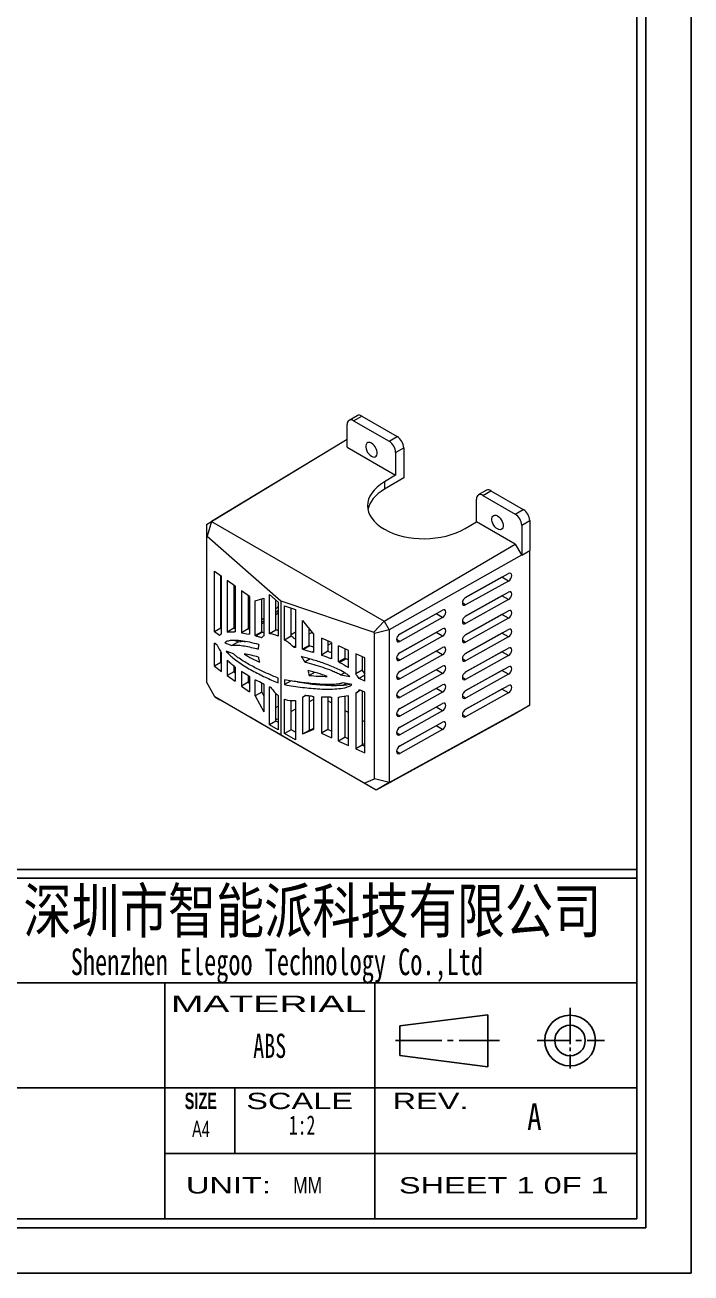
# Model space of a CAD drawing. Header units: millimetres. Extents: x 2 to 295, y 1 to 209.
# Drawn here: x 222.2 to 295.1, y 1.3 to 137.9 of the extents above; entities that cross this region are included whole.
import ezdxf

# ---------------------------------------------------------------- set-up
doc = ezdxf.new("R2010")
doc.units = ezdxf.units.MM
doc.layers.add('SLD-0', color=179, linetype='Continuous')
doc.styles.add('SLDTEXTSTYLE0', font='SIMSUN.TTC', dxfattribs={"width": 0.67})
doc.styles.add('SLDTEXTSTYLE10', font='SIMSUN.TTC', dxfattribs={"width": 0.8, "bigfont": 'bigfont'})
doc.styles.add('SLDTEXTSTYLE11', font='SIMSUN.TTC', dxfattribs={"width": 0.8})
doc.styles.add('SLDTEXTSTYLE12', font='SIMKAI.TTF', dxfattribs={"width": 0.67})
doc.styles.add('SLDTEXTSTYLE14', font='SIMSUN.TTC', dxfattribs={"width": 0.67})
doc.styles.add('SLDTEXTSTYLE2', font='ARIAL.TTF', dxfattribs={"width": 0.63516})
doc.styles.add('SLDTEXTSTYLE5', font='ARIALBD.TTF', dxfattribs={"width": 0.63516})
doc.styles.add('SLDTEXTSTYLE6', font='ARIAL.TTF', dxfattribs={"width": 1.422})
doc.styles.add('SLDTEXTSTYLE7', font='ARIAL.TTF', dxfattribs={"width": 0.7584})
doc.styles.add('SLDTEXTSTYLE9', font='ARIAL.TTF', dxfattribs={"width": 1.7064})

msp = doc.modelspace()

# ---------------------------------------------------------------- linework, layer by layer
at = {"color": 7, "linetype": 'Continuous', "lineweight": 15}
for p, q in [((258.5779, 95.1025), (257.6941, 94.5922)), ((258.194, 94.5427), (259.0779, 95.053)), ((258.194, 94.5427), (262.0831, 92.2976)), ((259.0779, 95.053), (262.967, 92.8079)), ((257.4869, 91.6671), (257.4869, 94.1344)), ((242.1073, 83.192), (256.9566, 92.195)), ((257.4869, 92.4962), (242.6599, 83.5111)), ((256.9566, 92.195), (257.4869, 92.5013)), ((257.4869, 91.6671), (262.7902, 88.6055)), ((262.0831, 92.2976), (262.967, 92.8079)), ((262.7902, 91.0729), (263.6741, 91.5831)), ((263.6741, 91.5831), (263.6741, 88.3169)), ((262.7902, 91.0729), (262.7902, 88.6055)), ((262.7902, 88.6055), (261.5528, 87.8662)), ((263.6741, 88.3169), (261.5528, 87.0496)), ((261.5528, 87.8662), (261.5528, 87.0496)), ((272.7201, 86.9385), (271.8362, 86.4283)), ((272.3362, 86.3788), (273.22, 86.889)), ((272.3362, 86.3788), (275.8717, 84.3377)), ((273.22, 86.889), (276.7556, 84.848)), ((271.6291, 83.503), (271.6291, 85.9704)), ((275.8717, 84.3377), (276.7556, 84.848)), ((242.1073, 83.192), (242.6599, 83.5111)), ((242.6599, 83.5111), (242.187, 81.9198)), ((242.6599, 83.5111), (261.5333, 72.6157)), ((270.3916, 82.7637), (271.6291, 83.503)), ((275.8653, 81.0575), (271.6291, 83.503)), ((276.5788, 83.113), (277.4627, 83.6233)), ((277.4627, 83.6233), (277.4627, 80.3571)), ((242.1073, 83.192), (242.1073, 81.8908)), ((276.5788, 83.113), (276.5788, 79.8468)), ((242.1073, 81.8908), (242.187, 81.9198)), ((242.1073, 81.8908), (242.1073, 65.9622)), ((242.187, 81.9198), (250.2391, 74.8461)), ((261.5333, 72.6157), (275.8653, 81.0575)), ((275.8653, 81.0575), (276.557, 79.8594)), ((276.5698, 79.852), (262.0858, 71.6586)), ((276.5788, 79.8468), (276.557, 79.8594)), ((276.5788, 79.8468), (277.4627, 80.3571)), ((277.4627, 63.4139), (277.4627, 80.3571)), ((242.9674, 78.0976), (243.7493, 77.5285)), ((242.9674, 71.4469), (242.9674, 78.0976)), ((243.6792, 71.8578), (243.6792, 77.5795)), ((243.7493, 71.2355), (243.7493, 77.5285)), ((245.2349, 76.4472), (244.3748, 77.0732)), ((244.3748, 77.0732), (244.3748, 71.4255)), ((245.0866, 76.5551), (245.0866, 71.8364)), ((274.4173, 77.4205), (270.3546, 75.1557)), ((270.4481, 75.2218), (275.1245, 77.8288)), ((275.1245, 77.0122), (270.4481, 74.4052)), ((275.1245, 77.0122), (274.4173, 77.4205)), ((245.2349, 76.4472), (245.2349, 71.4358)), ((245.9386, 75.9349), (245.9386, 71.353)), ((246.7987, 75.3089), (245.9386, 75.9349)), ((246.6504, 75.4168), (246.6504, 71.7639)), ((246.7987, 75.3089), (246.7987, 71.1867)), ((247.4242, 74.8536), (248.3625, 75.1323)), ((248.3625, 75.1323), (248.3625, 71.0235)), ((248.988, 75.5341), (249.9263, 74.7099)), ((248.988, 71.2364), (248.988, 75.5341)), ((274.4173, 75.3792), (270.3546, 73.1143)), ((270.4481, 73.1804), (275.1245, 75.7874)), ((275.1245, 74.9709), (274.4173, 75.3792)), ((247.4242, 71.0326), (247.4242, 74.8536)), ((248.136, 71.4435), (248.136, 75.065)), ((249.6998, 71.6473), (249.6998, 74.9088)), ((249.9263, 74.7099), (249.9263, 70.9654)), ((250.2391, 74.8461), (260.3916, 71.4105)), ((250.2391, 74.8461), (250.2391, 60.1483)), ((250.6334, 74.3017), (251.8165, 73.9013)), ((250.6334, 70.5572), (250.6334, 74.3017)), ((251.3452, 70.9681), (251.3452, 74.0608)), ((251.8165, 73.9013), (251.8165, 69.7409)), ((263.2536, 71.211), (267.93, 73.818)), ((275.1245, 74.9709), (270.4481, 72.3639)), ((270.4481, 71.1391), (275.1245, 73.7461)), ((252.6052, 72.6831), (253.7882, 71.1798)), ((252.6052, 69.5405), (252.6052, 72.6831)), ((261.5333, 72.6157), (260.3916, 71.4105)), ((261.5333, 72.6157), (262.0858, 71.6586)), ((267.2228, 73.4097), (263.1601, 71.1449)), ((267.93, 73.0014), (263.2536, 70.3944)), ((267.93, 73.0014), (267.2228, 73.4097)), ((274.4173, 73.3378), (270.3546, 71.0729)), ((275.1245, 72.9295), (270.4481, 70.3225)), ((275.1245, 72.9295), (274.4173, 73.3378)), ((243.6792, 71.8578), (242.9674, 71.4469)), ((243.5138, 71.0492), (242.9674, 71.4469)), ((243.7493, 71.8068), (243.6792, 71.8578)), ((243.7493, 71.2355), (243.7471, 71.2342)), ((245.0866, 71.8364), (244.3748, 71.4255)), ((245.0866, 71.8364), (245.2349, 71.8501)), ((246.6504, 71.7639), (245.9386, 71.353)), ((246.7987, 72.2537), (246.6504, 72.2321)), ((246.6504, 71.7639), (246.7987, 71.7393)), ((248.136, 71.4435), (247.4242, 71.0326)), ((248.2142, 71.4226), (247.5024, 71.0117)), ((248.2142, 71.4226), (248.3625, 71.3819)), ((249.6998, 71.6473), (248.988, 71.2364)), ((251.3452, 71.1758), (251.8165, 71.4575)), ((253.317, 69.9514), (253.317, 71.7786)), ((253.317, 71.6273), (253.3988, 71.6745)), ((253.317, 71.219), (253.6198, 71.3938)), ((253.7882, 71.1798), (253.7882, 69.2014)), ((260.4921, 71.2775), (260.3916, 71.4105)), ((262.0858, 71.6586), (260.4921, 71.2775)), ((260.4921, 55.3489), (260.4921, 71.2775)), ((262.0858, 71.6586), (262.0858, 54.9678)), ((267.2228, 71.3684), (263.1601, 69.1035)), ((263.2536, 69.1696), (267.93, 71.7766)), ((267.93, 70.9601), (267.2228, 71.3684)), ((274.4173, 71.2964), (270.3546, 69.0316)), ((270.4481, 69.0977), (275.1245, 71.7047)), ((275.1245, 70.8882), (274.4173, 71.2964)), ((243.2624, 70.0074), (242.9674, 70.2221)), ((242.9674, 67.6867), (242.9674, 70.2221)), ((244.0881, 70.2456), (244.8741, 69.9484)), ((245.5859, 70.3593), (244.8741, 69.9484)), ((245.1889, 70.5094), (245.5859, 70.3593)), ((245.3706, 70.5106), (245.3706, 70.4408)), ((251.3452, 70.9681), (250.6334, 70.5572)), ((251.8165, 69.8862), (251.6387, 69.7835)), ((251.734, 70.7135), (251.8165, 70.761)), ((253.317, 69.9514), (252.6052, 69.5405)), ((253.4155, 69.9249), (252.7037, 69.514)), ((255.7599, 70.277), (254.6755, 70.7735)), ((254.6755, 70.7735), (254.6755, 68.9115)), ((255.3873, 70.4476), (255.3873, 69.3225)), ((255.3873, 70.394), (255.4391, 70.4239)), ((255.3873, 69.9857), (255.7599, 70.2009)), ((255.7599, 70.277), (255.7599, 68.5029)), ((257.6331, 69.4194), (256.5486, 69.9159)), ((256.5486, 68.1521), (256.5486, 69.9159)), ((267.93, 70.9601), (263.2536, 68.3531)), ((263.2536, 67.1283), (267.93, 69.7353)), ((275.1245, 70.8882), (270.4481, 68.2812)), ((270.4481, 67.0564), (275.1245, 69.6634)), ((243.6792, 68.0977), (243.6792, 69.2406)), ((243.7493, 67.1176), (243.7493, 69.1229)), ((245.036, 69.0419), (244.25, 69.3391)), ((244.3748, 68.3434), (244.3748, 66.6623)), ((253.4207, 68.4805), (252.8438, 68.1474)), ((255.3873, 69.3225), (254.6755, 68.9115)), ((257.2604, 68.563), (256.5486, 68.1521)), ((257.359, 68.5147), (256.6472, 68.1038)), ((257.2604, 68.563), (257.2604, 69.59)), ((257.3505, 69.5488), (257.2604, 69.4968)), ((257.6331, 67.5342), (257.6331, 69.4194)), ((259.4077, 68.6069), (258.4218, 69.0583)), ((258.4218, 69.0583), (258.4218, 66.8381)), ((259.1336, 68.7324), (259.1336, 67.249)), ((259.4077, 66.0699), (259.4077, 68.6069)), ((267.2228, 69.327), (263.1601, 67.0622)), ((267.93, 68.9187), (263.2536, 66.3117)), ((267.93, 68.9187), (267.2228, 69.327)), ((274.4173, 69.2551), (270.3546, 66.9902)), ((275.1245, 68.8468), (270.4481, 66.2398)), ((275.1245, 68.8468), (274.4173, 69.2551)), ((243.6792, 68.0977), (242.9674, 67.6867)), ((242.9674, 67.6867), (243.7493, 67.1176)), ((243.6792, 68.0977), (243.7493, 68.0466)), ((245.0866, 67.0732), (244.3748, 66.6623)), ((245.0866, 67.7119), (245.0866, 67.0732)), ((245.0866, 67.0732), (245.2349, 66.9653)), ((245.2349, 67.5959), (245.2349, 66.0363)), ((245.9386, 67.099), (245.9386, 65.524)), ((253.9305, 67.0189), (253.3401, 66.678)), ((257.2145, 66.9756), (256.7995, 66.7361)), ((259.1336, 67.249), (258.4218, 66.8381)), ((259.4077, 66.8903), (259.1336, 67.249)), ((259.3509, 66.9645), (259.4077, 66.9973)), ((259.351, 66.9645), (259.4077, 66.9972)), ((267.2228, 67.2857), (263.1601, 65.0208)), ((263.2536, 65.0869), (267.93, 67.6939)), ((267.93, 66.8774), (267.2228, 67.2857)), ((274.4173, 67.2137), (270.3546, 64.9489)), ((270.4481, 65.015), (275.1245, 67.622)), ((275.1245, 66.8055), (274.4173, 67.2137)), ((243.0082, 64.3225), (242.1073, 65.9622)), ((244.3748, 66.6623), (245.2349, 66.0363)), ((246.6504, 65.935), (245.9386, 65.524)), ((246.6504, 66.6545), (246.6504, 65.935)), ((246.6504, 65.935), (246.7987, 65.827)), ((246.7987, 66.567), (246.7987, 64.898)), ((247.4242, 64.4427), (247.4242, 66.2169)), ((248.136, 64.8536), (248.136, 65.8483)), ((248.1829, 65.825), (248.136, 65.7993)), ((248.3625, 65.7365), (248.3625, 62.6859)), ((249.9263, 65.8745), (249.9263, 66.396)), ((250.6334, 66.2009), (250.6334, 65.6757)), ((251.3452, 66.0866), (250.6334, 65.6757)), ((256.7995, 66.7361), (257.7906, 66.5573)), ((257.9947, 65.6751), (257.0037, 65.8539)), ((257.0326, 65.6262), (257.3263, 65.7957)), ((257.0327, 65.6262), (257.3263, 65.7957)), ((259.4077, 66.705), (258.7941, 66.3508)), ((259.4077, 66.0699), (258.7941, 66.3508)), ((267.93, 66.8774), (263.2536, 64.2704)), ((263.2536, 63.0456), (267.93, 65.6526)), ((275.1245, 66.8055), (270.4481, 64.1985)), ((270.4481, 62.9737), (275.1245, 65.5807)), ((250.2391, 60.1483), (243.0082, 64.3225)), ((243.0082, 64.3225), (243.5438, 64.0131)), ((245.9386, 65.524), (246.7987, 64.898)), ((248.136, 64.8536), (247.4242, 64.4427)), ((247.4242, 64.4427), (248.3625, 62.6859)), ((248.136, 64.8536), (248.3625, 64.4296)), ((248.988, 61.2815), (248.988, 65.4406)), ((249.6998, 61.6924), (249.6998, 64.6979)), ((249.9263, 64.482), (249.9263, 60.7399)), ((252.9811, 64.4671), (252.6052, 64.2501)), ((252.6052, 64.2501), (252.6052, 60.2366)), ((253.317, 64.4284), (253.317, 60.6475)), ((253.7886, 64.3811), (253.7886, 60.7687)), ((254.6758, 64.32), (254.6758, 60.3625)), ((255.3876, 64.2925), (255.3876, 60.7734)), ((255.7603, 64.2887), (255.7603, 59.8659)), ((256.549, 59.5048), (256.549, 64.312)), ((257.2608, 59.9157), (257.2608, 64.3854)), ((257.6335, 59.0083), (257.6335, 64.4518)), ((258.9592, 65.0504), (258.4218, 64.7402)), ((258.4218, 64.7402), (258.4218, 58.6474)), ((259.4077, 64.8451), (258.8388, 65.1056)), ((259.1336, 64.9706), (259.1336, 59.0583)), ((259.4077, 58.196), (259.4077, 64.8451)), ((267.2228, 65.2443), (263.1601, 62.9795)), ((267.93, 64.836), (263.2536, 62.229)), ((267.93, 64.836), (267.2228, 65.2443)), ((274.4173, 65.1724), (270.3546, 62.9075)), ((275.1245, 64.7641), (270.4481, 62.1571)), ((275.1245, 64.7641), (274.4173, 65.1724)), ((246.8584, 62.0993), (243.5438, 64.0131)), ((249.6998, 63.1786), (249.9263, 63.3158)), ((250.6334, 60.3317), (250.6334, 64.0738)), ((251.3452, 60.7426), (251.3452, 63.9295)), ((251.8165, 62.9789), (251.3452, 62.7202)), ((251.8165, 63.9438), (251.8165, 59.6487)), ((253.7886, 64.0616), (253.317, 63.8027)), ((255.7603, 63.6917), (255.3876, 63.9068)), ((257.6335, 62.6103), (257.2608, 62.8254)), ((262.0858, 54.9678), (277.4627, 63.4139)), ((267.2228, 63.203), (263.1601, 60.9381)), ((263.2536, 61.0042), (267.93, 63.6112)), ((267.93, 62.7947), (267.2228, 63.203)), ((277.4627, 63.4139), (275.8717, 62.4951)), ((249.5539, 60.5432), (246.8584, 62.0993)), ((249.6998, 61.6924), (248.988, 61.2815)), ((249.9263, 61.9413), (249.6998, 61.8169)), ((249.9263, 61.5617), (249.6998, 61.6924)), ((259.4077, 61.5861), (259.1336, 61.7443)), ((275.8717, 62.4951), (260.6494, 54.1382)), ((267.93, 62.7947), (263.2536, 60.1877)), ((263.2536, 58.9629), (267.93, 61.5699)), ((249.9263, 60.7399), (248.988, 61.2815)), ((260.6494, 54.1382), (249.5124, 60.5675)), ((249.5124, 60.5675), (249.5539, 60.5432)), ((249.5542, 60.5434), (249.5539, 60.5432)), ((259.3563, 54.8849), (250.2391, 60.1483)), ((251.3452, 60.7426), (250.6334, 60.3317)), ((251.8165, 59.6487), (250.6334, 60.3317)), ((251.8165, 60.4705), (251.3452, 60.7426)), ((253.7886, 60.7687), (252.6052, 60.2366)), ((253.317, 60.6475), (252.6052, 60.2366)), ((253.7886, 60.8596), (253.317, 60.6475)), ((255.3876, 60.7734), (254.6758, 60.3625)), ((254.6758, 60.3625), (255.7603, 59.8659)), ((255.3876, 60.7734), (255.7603, 60.6027)), ((267.2228, 61.1616), (263.1601, 58.8968)), ((267.93, 60.7533), (263.2536, 58.1463)), ((267.93, 60.7533), (267.2228, 61.1616)), ((257.2608, 59.9157), (256.549, 59.5048)), ((256.549, 59.5048), (257.6335, 59.0083)), ((257.2608, 59.9157), (257.6335, 59.7451)), ((259.1336, 59.0583), (258.4218, 58.6474)), ((259.4077, 59.2449), (259.1336, 59.0944)), ((259.1336, 59.0583), (259.4077, 58.9328)), ((263.6211, 59.1537), (263.6087, 59.1609)), ((258.4218, 58.6474), (259.4077, 58.196)), ((259.3563, 54.8849), (260.4921, 55.3489)), ((260.6494, 54.1382), (259.3563, 54.8849)), ((262.0858, 54.9678), (260.4921, 55.3489)), ((262.0858, 54.9678), (260.6494, 54.1382))]:
    msp.add_line(p, q, dxfattribs=at)
at = {"color": 8, "linetype": 'Continuous', "lineweight": 15}
for p, q in [((270.4481, 74.4052), (270.0883, 74.6129)), ((270.4481, 72.3639), (270.0883, 72.5715)), ((245.2349, 71.4862), (245.1567, 71.4411)), ((246.7987, 71.2493), (246.7205, 71.2042)), ((251.8165, 69.8216), (251.7179, 69.7647)), ((263.2536, 70.3944), (262.8938, 70.6021)), ((270.4481, 70.3225), (270.0883, 70.5302)), ((253.7882, 69.2885), (253.6896, 69.2316)), ((255.7599, 68.6), (255.6614, 68.5431)), ((263.2536, 68.3531), (262.8938, 68.5607)), ((270.4481, 68.2812), (270.0883, 68.4888)), ((263.2536, 66.3117), (262.8938, 66.5194)), ((270.4481, 66.2398), (270.0883, 66.4475)), ((263.2536, 64.2704), (262.8938, 64.478)), ((270.4481, 64.1985), (270.0883, 64.4061)), ((263.2536, 62.229), (262.8938, 62.4367)), ((270.4481, 62.1571), (270.0883, 62.3648)), ((263.2536, 60.1877), (262.8938, 60.3953)), ((263.2536, 58.1463), (262.8938, 58.354))]:
    msp.add_line(p, q, dxfattribs=at)
at = {"color": 7, "linetype": 'Continuous', "lineweight": 15, "flags": 128}
for points in [[(260.1386, 90.6645), (260.2866, 90.5997), (260.4261, 90.5803), (260.5489, 90.6073), (260.6478, 90.6791), (260.7171, 90.7916), (260.7528, 90.9382), (260.7528, 91.1105), (260.7171, 91.2983), (260.6478, 91.4909), (260.5489, 91.6769), (260.4261, 91.8456), (260.2866, 91.9872), (260.1386, 92.0934), (259.9905, 92.1581), (259.851, 92.1776), (259.7283, 92.1506), (259.6294, 92.0788), (259.5601, 91.9663), (259.5244, 91.8196), (259.5244, 91.6474), (259.5601, 91.4595), (259.6294, 91.267), (259.7283, 91.081), (259.851, 90.9123), (259.9905, 90.7707), (260.1386, 90.6645)], [(273.9271, 84.1334), (274.0752, 84.0272), (274.2147, 83.8856), (274.3374, 83.7169), (274.4363, 83.5309), (274.5057, 83.3383), (274.5414, 83.1505), (274.5414, 82.9783), (274.5057, 82.8316), (274.4363, 82.7191), (274.3374, 82.6473), (274.2147, 82.6203), (274.0752, 82.6398), (273.9271, 82.7045), (273.7791, 82.8107), (273.6396, 82.9523), (273.5169, 83.121), (273.418, 83.307), (273.3486, 83.4996), (273.3129, 83.6874), (273.3129, 83.8597), (273.3486, 84.0063), (273.418, 84.1188), (273.5169, 84.1906), (273.6396, 84.2176), (273.7791, 84.1981), (273.9271, 84.1334)]]:
    msp.add_lwpolyline(points, dxfattribs=at)
at = {"color": 7, "linetype": 'Continuous', "lineweight": 15}
for centre, radius, start, end in [((257.918, 94.2043), 0.4367, 50.796715, 189.214037), ((258.785, 94.6441), 0.503, 54.382423, 114.307119), ((261.255, 91.003), 1.5368, 2.605478, 57.394522), ((262.1389, 91.5133), 1.5368, 2.605478, 57.394522), ((272.0601, 86.0404), 0.4367, 50.796715, 189.214037), ((272.9271, 86.4801), 0.503, 54.382423, 114.307119), ((275.9275, 83.5534), 1.5368, 2.605478, 57.394522), ((275.0436, 83.0431), 1.5368, 2.605478, 57.394522)]:
    msp.add_arc(centre, radius, start, end, dxfattribs=at)
for centre, major_axis, ratio, start_param, end_param in [((265.9722, 85.315), (6.2497, 0.0962), 0.58727488, 2.34715932, 5.48875197), ((265.9722, 84.4983), (6.2497, 0.0962), 0.58727488, 2.34715932, 3.02109598), ((275.1245, 77.4205), (0.2566, 0.4292), 0.58736872, 3.93594622, 7.07753887), ((274.4173, 77.8288), (0.2566, 0.4292), 0.58736872, 3.93594622, 4.19873723), ((270.4481, 74.8135), (0.2566, 0.4292), 0.58736872, 0.79435357, 3.93594622), ((274.4173, 75.7874), (0.2566, 0.4292), 0.58736872, 3.93594622, 4.19873723), ((275.1245, 75.3792), (0.2566, 0.4292), 0.58736872, 3.93594622, 7.07753887), ((267.93, 73.4097), (0.2566, 0.4292), 0.58736872, 3.93594622, 7.07753887), ((275.1245, 73.3378), (0.2566, 0.4292), 0.58736872, 3.93594622, 7.07753887), ((248.8056, 77.9993), (3.166, 5.6774), 0.56721839, 3.76967843, 3.82021942), ((248.8056, 77.9993), (3.166, 5.6774), 0.56721839, 4.11782564, 4.16927942), ((267.2228, 73.818), (0.2566, 0.4292), 0.58736872, 3.93594622, 4.19873723), ((270.4481, 72.7721), (0.2566, 0.4292), 0.58736872, 0.79435357, 3.93594622), ((274.4173, 73.7461), (0.2566, 0.4292), 0.58736872, 3.93594622, 4.19873723), ((248.8056, 77.9993), (3.166, 5.6774), 0.56721839, 3.42099114, 3.4579937), ((250.2391, 67.4972), (-1.6865, 3.6403), 0.50771919, 0.10837338, 0.24357583), ((250.2391, 67.4972), (-1.6865, 3.6403), 0.50771919, 5.66882444, 6.06709539), ((250.9509, 67.9081), (-1.6865, 3.6403), 0.50771919, 5.96538473, 6.06709539), ((263.2536, 70.8027), (0.2566, 0.4292), 0.58736872, 0.79435357, 3.93594622), ((267.2228, 71.7766), (0.2566, 0.4292), 0.58736872, 3.93594622, 4.19873723), ((267.93, 71.3684), (0.2566, 0.4292), 0.58736872, 3.93594622, 7.07753887), ((270.4481, 70.7308), (0.2566, 0.4292), 0.58736872, 0.79435357, 3.93594622), ((274.4173, 71.7047), (0.2566, 0.4292), 0.58736872, 3.93594622, 4.19873723), ((275.1245, 71.2965), (0.2566, 0.4292), 0.58736872, 3.93594622, 7.07753887), ((250.2391, 67.4972), (-1.6865, 3.6403), 0.50771919, 0.5839286, 0.75523613), ((250.2391, 67.4972), (-2.3858, 3.2293), 0.63918237, 4.9659653, 5.30030322), ((250.9509, 67.9081), (-2.3858, 3.2293), 0.63918237, 5.14769139, 5.30030322), ((267.93, 69.327), (0.2566, 0.4292), 0.58736872, 3.93594622, 7.07753887), ((275.1245, 69.2551), (0.2566, 0.4292), 0.58736872, 3.93594622, 7.07753887), ((250.2391, 67.4972), (-1.6865, 3.6403), 0.50771919, 1.01605087, 1.16976422), ((250.2391, 67.4972), (-2.3858, 3.2293), 0.63918237, 4.45430499, 4.62561253), ((263.2536, 68.7614), (0.2566, 0.4292), 0.58736872, 0.79435357, 3.93594622), ((267.2228, 69.7353), (0.2566, 0.4292), 0.58736872, 3.93594622, 4.19873723), ((270.4481, 68.6894), (0.2566, 0.4292), 0.58736872, 0.79435357, 3.93594622), ((274.4173, 69.6634), (0.2566, 0.4292), 0.58736872, 3.93594622, 4.19873723), ((250.2391, 67.4972), (-2.3858, 3.2293), 0.63918237, 4.0397782, 4.19349026), ((263.2536, 66.72), (0.2566, 0.4292), 0.58736872, 0.79435357, 3.93594622), ((267.2228, 67.6939), (0.2566, 0.4292), 0.58736872, 3.93594622, 4.19873723), ((267.93, 67.2857), (0.2566, 0.4292), 0.58736872, 3.93594622, 7.07753887), ((270.4481, 66.6481), (0.2566, 0.4292), 0.58736872, 0.79435357, 3.93594622), ((274.4173, 67.622), (0.2566, 0.4292), 0.58736872, 3.93594622, 4.19873723), ((275.1245, 67.2137), (0.2566, 0.4292), 0.58736872, 3.93594622, 7.07753887), ((267.93, 65.2443), (0.2566, 0.4292), 0.58736872, 3.93594622, 7.07753887), ((275.1245, 65.1724), (0.2566, 0.4292), 0.58736872, 3.93594622, 7.07753887), ((250.2391, 67.4972), (-1.6877, 3.6428), 0.50771919, 1.94261272, 2.27666464), ((250.2391, 67.4972), (-2.3875, 3.2316), 0.63918237, 3.13130424, 3.26636022), ((263.2536, 64.6787), (0.2566, 0.4292), 0.58736872, 0.79435357, 3.93594622), ((267.2228, 65.6526), (0.2566, 0.4292), 0.58736872, 3.93594622, 4.19873723), ((270.4481, 64.6067), (0.2566, 0.4292), 0.58736872, 0.79435357, 3.93594622), ((274.4173, 65.5807), (0.2566, 0.4292), 0.58736872, 3.93594622, 4.19873723), ((250.2391, 67.4972), (-2.3875, 3.2316), 0.63918237, 2.40927772, 2.80723161), ((263.2536, 62.6373), (0.2566, 0.4292), 0.58736872, 0.79435357, 3.93594622), ((267.2228, 63.6112), (0.2566, 0.4292), 0.58736872, 3.93594622, 4.19873723), ((267.93, 63.203), (0.2566, 0.4292), 0.58736872, 3.93594622, 7.07753887), ((270.4481, 62.5654), (0.2566, 0.4292), 0.58736872, 0.79435357, 3.93594622), ((267.93, 61.1616), (0.2566, 0.4292), 0.58736872, 3.93594622, 7.07753887), ((263.2536, 60.5959), (0.2566, 0.4292), 0.58736872, 0.79435357, 3.93594622), ((267.2228, 61.5699), (0.2566, 0.4292), 0.58736872, 3.93594622, 4.19873723), ((263.2536, 58.5546), (0.2566, 0.4292), 0.58736872, 0.79435357, 3.93594622)]:
    msp.add_ellipse(centre, major_axis=major_axis, ratio=ratio, start_param=start_param, end_param=end_param, dxfattribs=at)
at = {"color": 8, "linetype": 'Continuous', "lineweight": 15}
for start_param, end_param in [(4.15750782, 4.20959914), (3.8080003, 3.85843838), (3.46309442, 3.49940131)]:
    msp.add_ellipse((248.6288, 78.1013), major_axis=(3.1565, 5.6828), ratio=0.56603522, start_param=start_param, end_param=end_param, dxfattribs=at)
at = {"color": 7, "linetype": 'Continuous', "lineweight": 15}
for points, knots in [([(249.9263, 74.2087), (249.925, 74.2071), (249.8515, 74.1253), (249.7749, 74.0521), (249.6998, 73.9803)], [0, 0, 0, 0, 0.01845589, 1, 1, 1, 1]), ([(248.3625, 72.9019), (248.2991, 72.8599), (248.223, 72.8094), (248.1485, 72.7703), (248.136, 72.7637)], [0, 0, 0, 0, 0.83298903, 1, 1, 1, 1]), ([(247.5024, 71.0117), (247.5572, 70.9969), (247.612, 70.9818), (247.6669, 70.9665), (247.7217, 70.9512), (247.7767, 70.9356), (247.8317, 70.9198), (247.9398, 70.8887), (248.0481, 70.8566), (248.1566, 70.8235)], [0, 0, 0, 0, 0.00055989056, 0.00055989056, 0.00055989056, 0.00111978088, 0.00111978088, 0.00111978088, 0.00222044738, 0.00222044738, 0.00222044738, 0.00222044738]), ([(247.813, 70.0622), (247.4795, 70.1542), (247.1484, 70.2362), (246.4924, 70.3749), (246.1671, 70.4318), (245.5272, 70.5077), (245.2119, 70.5283), (244.7578, 70.5016), (244.6098, 70.4832), (244.3987, 70.4268), (244.3305, 70.4032), (244.2018, 70.3401), (244.1409, 70.3013), (244.0881, 70.2456)], [0, 0, 0, 0, 0.25, 0.25, 0.5, 0.5, 0.75, 0.75, 0.875, 0.875, 0.9375, 0.9375, 1, 1, 1, 1]), ([(244.8741, 69.9484), (244.9786, 69.9787), (245.0894, 69.9908), (245.3158, 70.0012), (245.4318, 69.9986), (245.7841, 69.9772), (246.0241, 69.9449), (246.7514, 69.8204), (247.2457, 69.7003), (247.7442, 69.5608)], [0, 0, 0, 0, 0.125, 0.125, 0.25, 0.25, 0.5, 0.5, 1, 1, 1, 1]), ([(245.5859, 70.3593), (245.6872, 70.3789), (245.8901, 70.4181), (246.1551, 70.4142), (246.3158, 70.3944), (246.364, 70.3884)], [0, 0, 0, 0, 0.41143194, 0.82364309, 1, 1, 1, 1]), ([(251.6387, 69.7835), (251.6519, 69.7804), (251.6651, 69.7773), (251.6783, 69.7741), (251.6849, 69.7726), (251.6915, 69.771), (251.6981, 69.7694), (251.7047, 69.7678), (251.7113, 69.7663), (251.7179, 69.7647)], [0, 0, 0, 0, 0.000103292452, 0.000103292452, 0.000103292452, 0.000154938726, 0.000154938726, 0.000154938726, 0.000206585014, 0.000206585014, 0.000206585014, 0.000206585014]), ([(251.8165, 69.7409), (251.8, 69.7449), (251.7836, 69.7489), (251.7672, 69.7528), (251.7507, 69.7568), (251.7343, 69.7607), (251.7179, 69.7647)], [0, 0, 0, 0, 0.00012852923, 0.00012852923, 0.00012852923, 0.000257058689, 0.000257058689, 0.000257058689, 0.000257058689]), ([(253.4155, 69.9249), (253.4992, 69.9023), (253.6233, 69.8687), (253.7477, 69.8334), (253.7882, 69.8219)], [0, 0, 0, 0, 0.67400081, 1, 1, 1, 1]), ([(244.25, 69.3391), (244.3054, 69.2668), (244.3623, 69.2005), (244.4775, 69.0746), (244.5358, 69.015), (244.7125, 68.8432), (244.8322, 68.7377), (245.1903, 68.4397), (245.4299, 68.2633), (245.9094, 67.9322), (246.1485, 67.7786), (246.6262, 67.487), (246.8645, 67.3491), (247.5776, 66.9537), (248.0506, 66.714), (248.9921, 66.2691), (249.4604, 66.0641), (249.9263, 65.8745)], [0, 0, 0, 0, 0.03125, 0.03125, 0.0625, 0.0625, 0.125, 0.125, 0.25, 0.25, 0.375, 0.375, 0.5, 0.5, 0.75, 0.75, 1, 1, 1, 1]), ([(245.1567, 67.656), (245.0254, 67.7578), (244.8942, 67.8644), (244.633, 68.0918), (244.5031, 68.2122), (244.3748, 68.3434)], [0, 0, 0, 0, 0.5, 0.5, 1, 1, 1, 1]), ([(249.9263, 66.396), (249.5254, 66.5561), (249.1229, 66.726), (248.3145, 67.0882), (247.9087, 67.2803), (247.0936, 67.6943), (246.6843, 67.9154), (246.0674, 68.2871), (245.8611, 68.4177), (245.5513, 68.6319), (245.4478, 68.7064), (245.2415, 68.8649), (245.1385, 68.9485), (245.036, 69.0419)], [0, 0, 0, 0, 0.25, 0.25, 0.5, 0.5, 0.75, 0.75, 0.875, 0.875, 0.9375, 0.9375, 1, 1, 1, 1]), ([(247.7797, 68.6868), (247.5147, 68.7584), (247.2513, 68.8237), (246.7287, 68.937), (246.4695, 68.9853), (246.2137, 69.0192)], [0, 0, 0, 0, 0.5, 0.5, 1, 1, 1, 1]), ([(246.2137, 69.0192), (246.4934, 68.8507), (246.7717, 68.6958), (247.3266, 68.4017), (247.6031, 68.2628), (247.8791, 68.1299)], [0, 0, 0, 0, 0.5, 0.5, 1, 1, 1, 1]), ([(257.7906, 66.5573), (257.6876, 66.6514), (257.5809, 66.7325), (257.3645, 66.8834), (257.2543, 66.9528), (256.9226, 67.1487), (256.7008, 67.2629), (256.2563, 67.4751), (256.0335, 67.5727), (255.5888, 67.7562), (255.3668, 67.842), (254.7015, 68.0866), (254.2594, 68.2325), (253.3784, 68.5011), (252.9396, 68.6235), (252.5022, 68.7365)], [0, 0, 0, 0, 0.0625, 0.0625, 0.125, 0.125, 0.25, 0.25, 0.375, 0.375, 0.5, 0.5, 0.75, 0.75, 1, 1, 1, 1]), ([(255.3873, 69.3225), (255.4733, 69.2925), (255.5974, 69.2492), (255.7217, 69.2033), (255.7599, 69.1892)], [0, 0, 0, 0, 0.69275382, 1, 1, 1, 1]), ([(257.359, 68.5147), (257.4498, 68.47), (257.5413, 68.4249), (257.6324, 68.3743), (257.6331, 68.3739)], [0, 0, 0, 0, 0.99265462, 1, 1, 1, 1]), ([(252.8438, 68.1474), (253.4962, 67.9807), (254.1518, 67.7956), (255.1416, 67.4665), (255.4723, 67.3483), (255.9703, 67.1468), (256.1364, 67.0756), (256.4688, 66.9194), (256.6347, 66.8354), (256.7995, 66.7361)], [0, 0, 0, 0, 0.5, 0.5, 0.75, 0.75, 0.875, 0.875, 1, 1, 1, 1]), ([(255.3144, 66.5815), (254.9618, 66.7078), (254.611, 66.8208), (253.9114, 67.0314), (253.5626, 67.1286), (253.2147, 67.2199)], [0, 0, 0, 0, 0.5, 0.5, 1, 1, 1, 1]), ([(257.0037, 65.8539), (256.8902, 65.8143), (256.7707, 65.7877), (256.5267, 65.7455), (256.4019, 65.7305), (256.0225, 65.6963), (255.7637, 65.6881), (254.9793, 65.6862), (254.4457, 65.7155), (253.37, 65.8056), (252.8272, 65.8673), (251.7349, 66.0158), (251.1855, 66.1026), (250.6334, 66.2009)], [0, 0, 0, 0, 0.0625, 0.0625, 0.125, 0.125, 0.25, 0.25, 0.5, 0.5, 0.75, 0.75, 1, 1, 1, 1]), ([(250.6334, 65.6757), (251.2876, 65.5572), (251.9373, 65.4572), (253.226, 65.2979), (253.8651, 65.2384), (254.8104, 65.1904), (255.1231, 65.1814), (255.7425, 65.1819), (256.0491, 65.1913), (256.6511, 65.2382), (256.9472, 65.2749), (257.3709, 65.3717), (257.5091, 65.4111), (257.7046, 65.4895), (257.7677, 65.5189), (257.8873, 65.5876), (257.944, 65.6267), (257.9947, 65.6751)], [0, 0, 0, 0, 0.25, 0.25, 0.5, 0.5, 0.625, 0.625, 0.75, 0.75, 0.875, 0.875, 0.9375, 0.9375, 0.96875, 0.96875, 1, 1, 1, 1]), ([(251.9979, 65.9842), (252.3435, 65.9271), (253.2529, 65.7768), (254.4238, 65.6608), (255.5169, 65.5983), (256.3265, 65.5845), (257.0697, 65.624), (257.5548, 65.6617), (257.7618, 65.7143), (257.7684, 65.7159)], [0, 0, 0, 0, 0.17312504, 0.45547101, 0.59670645, 0.73792829, 0.87910608, 0.99615596, 1, 1, 1, 1]), ([(253.3401, 66.678), (253.6741, 66.6463), (254.0063, 66.6207), (254.6651, 66.5861), (254.992, 66.5769), (255.3144, 66.5815)], [0, 0, 0, 0, 0.5, 0.5, 1, 1, 1, 1]), ([(248.988, 65.4406), (248.9998, 65.4351), (249.0116, 65.4296), (249.0233, 65.4242), (249.0376, 65.4176), (249.0519, 65.4109), (249.0662, 65.4043)], [0, 0, 0, 0, 0.000115798097, 0.000115798097, 0.000115798097, 0.000256702232, 0.000256702232, 0.000256702232, 0.000256702232]), ([(249.1291, 65.3754), (249.1186, 65.3802), (249.1081, 65.385), (249.0977, 65.3898), (249.0924, 65.3923), (249.0872, 65.3947), (249.0819, 65.3971), (249.0767, 65.3995), (249.0715, 65.4019), (249.0662, 65.4043)], [0, 0, 0, 0, 0.000103245862, 0.000103245862, 0.000103245862, 0.00015486884, 0.00015486884, 0.00015486884, 0.000206491832, 0.000206491832, 0.000206491832, 0.000206491832]), ([(253.69, 64.3903), (253.6209, 64.3969), (253.5518, 64.4037), (253.4826, 64.4108), (253.4134, 64.4179), (253.3441, 64.4253), (253.2747, 64.4329), (253.1384, 64.4479), (253.0019, 64.4638), (252.865, 64.4806)], [0, 0, 0, 0, 0.00055991024, 0.00055991024, 0.00055991024, 0.00111982027, 0.00111982027, 0.00111982027, 0.00222038216, 0.00222038216, 0.00222038216, 0.00222038216])]:
    msp.add_open_spline(points, degree=3, knots=knots, dxfattribs=at)
for points in [[(243.7493, 71.2355), (243.664, 71.1865), (243.5843, 71.1259), (243.5138, 71.0492)], [(244.3748, 71.4255), (244.6263, 71.4576), (244.8892, 71.4573), (245.1567, 71.4411)], [(245.2349, 71.4358), (245.2088, 71.4377), (245.1828, 71.4395), (245.1567, 71.4411)], [(245.9386, 71.353), (246.1969, 71.3126), (246.4578, 71.2622), (246.7205, 71.2042)], [(246.7987, 71.1867), (246.7726, 71.1926), (246.7466, 71.1984), (246.7205, 71.2042)], [(247.5024, 71.0117), (247.4764, 71.0187), (247.4503, 71.0257), (247.4242, 71.0326)], [(248.2142, 71.4226), (248.1882, 71.4296), (248.1621, 71.4366), (248.136, 71.4435)], [(243.2624, 70.0074), (243.4086, 69.6988), (243.5677, 69.4011), (243.7493, 69.1229)], [(253.4155, 69.9249), (253.3827, 69.9338), (253.3498, 69.9426), (253.317, 69.9514)], [(252.7037, 69.514), (252.6709, 69.5229), (252.638, 69.5317), (252.6052, 69.5405)], [(252.7037, 69.514), (253.0315, 69.4257), (253.3601, 69.3319), (253.6896, 69.2316)], [(253.7882, 69.2014), (253.7553, 69.2116), (253.7225, 69.2216), (253.6896, 69.2316)], [(254.6755, 68.9115), (255.0034, 68.7979), (255.332, 68.6762), (255.6614, 68.5431)], [(255.7599, 68.5029), (255.7271, 68.5164), (255.6942, 68.5298), (255.6614, 68.5431)], [(257.359, 68.5147), (257.3262, 68.531), (257.2933, 68.5471), (257.2604, 68.563)], [(245.1567, 67.656), (245.1828, 67.6358), (245.2089, 67.6158), (245.2349, 67.5959)], [(246.7205, 66.6128), (246.4605, 66.7656), (246.1998, 66.9265), (245.9386, 67.099)], [(256.6472, 68.1038), (256.6144, 68.1201), (256.5815, 68.1362), (256.5486, 68.1521)], [(256.6472, 68.1038), (256.9784, 67.9397), (257.3095, 67.7575), (257.6331, 67.5342)], [(246.7205, 66.6128), (246.7466, 66.5974), (246.7727, 66.5822), (246.7987, 66.567)], [(247.4242, 66.2169), (247.4503, 66.2028), (247.4764, 66.1889), (247.5024, 66.1749)], [(248.2843, 65.7747), (248.0244, 65.9023), (247.7638, 66.0353), (247.5024, 66.1749)], [(248.2843, 65.7747), (248.3104, 65.762), (248.3365, 65.7492), (248.3625, 65.7365)], [(258.7941, 66.3508), (258.6792, 66.5208), (258.5563, 66.6841), (258.4218, 66.8381)], [(253.69, 64.3903), (253.7229, 64.3872), (253.7557, 64.3841), (253.7886, 64.3811)], [(255.6617, 64.2889), (255.3361, 64.2904), (255.0071, 64.3016), (254.6758, 64.32)], [(255.6617, 64.2889), (255.6946, 64.2887), (255.7275, 64.2886), (255.7603, 64.2887)], [(256.549, 64.312), (256.5819, 64.314), (256.6148, 64.3162), (256.6476, 64.3186)], [(257.6335, 64.4518), (257.3163, 64.382), (256.9849, 64.3426), (256.6476, 64.3186)], [(258.4218, 64.7402), (258.5813, 64.8348), (258.7236, 64.9549), (258.8388, 65.1056)]]:
    msp.add_open_spline(points, degree=3, dxfattribs=at)
at = {"layer": 'SLD-0'}
for p, q in [((295.1066, 208.6737), (295.1066, 1.2938)), ((289.1814, 197.811), (289.1814, 7.2189)), ((289.1814, 7.2189), (12.6748, 7.2189)), ((295.1066, 1.2938), (1.812, 1.2938))]:
    msp.add_line(p, q, dxfattribs=at)
at = {"layer": 'SLD-0', "color": 6, "linetype": 'Continuous'}
for p, q in [((290.1689, 198.7985), (290.1689, 6.2314)), ((290.1689, 6.2314), (11.6873, 6.2314))]:
    msp.add_line(p, q, dxfattribs=at)
at = {"layer": 'SLD-0', "color": 179, "linetype": 'Continuous'}
for p, q in [((289.1814, 45.4622), (155.3299, 45.4622)), ((289.1814, 44.5061), (156.286, 44.5061)), ((289.1814, 33.0331), (156.286, 33.0331)), ((237.553, 33.0331), (237.553, 7.2189)), ((260.499, 7.2189), (260.499, 33.0331)), ((281.8693, 26.3495), (281.8693, 30.3163)), ((263.2552, 28.3538), (272.8879, 29.5382)), ((272.8879, 23.8461), (272.8879, 29.5382)), ((263.2552, 25.1064), (263.2552, 28.3538)), ((262.7856, 26.7328), (267.8301, 26.7328)), ((268.4607, 26.7328), (269.0912, 26.7328)), ((269.7218, 26.7328), (274.1357, 26.7328)), ((281.8693, 26.7328), (278.2684, 26.7328)), ((281.8693, 25.9663), (281.8693, 25.5831)), ((282.4999, 26.7328), (283.1304, 26.7328)), ((283.761, 26.7328), (285.6527, 26.7328)), ((263.2552, 25.1064), (272.8879, 23.8461)), ((281.8693, 25.1998), (281.8693, 23.6668)), ((289.1814, 21.5602), (156.286, 21.5602)), ((245.2016, 21.5602), (245.2016, 14.3895)), ((237.553, 14.3895), (289.1814, 14.3895))]:
    msp.add_line(p, q, dxfattribs=at)
for radius in [2.7714, 1.669]:
    msp.add_circle((281.8693, 26.7328), radius, dxfattribs=at)

# ---------------------------------------------------------------- texts
at = {"color": 7, "linetype": 'Continuous', "lineweight": 0, "attachment_point": 1}
for s, insert, char_height, style in [('ABS', (247.2034, 27.4739), 2.64583, 'SLDTEXTSTYLE14'), ('1:2', (251.1099, 18.5444), 2.11667, 'SLDTEXTSTYLE0')]:
    msp.add_mtext(s, dxfattribs=dict(at, insert=insert, char_height=char_height, style=style))
at = {"layer": 'SLD-0'}
for s, insert, char_height, attachment_point, style in [('\\M+1905B圳\\M+18E73\\M+19271\\M+1945C\\M+19468\\M+189C8\\M+18B5A\\M+1974C\\M+18CC0\\M+18CF6\\M+18E69', (253.6756, 43.3374), 4.82808, 2, 'SLDTEXTSTYLE10'), ('A', (277.1784, 19.8537), 2.9104, 1, 'SLDTEXTSTYLE11')]:
    msp.add_mtext(s, dxfattribs=dict(at, insert=insert, char_height=char_height, attachment_point=attachment_point, style=style))
at = {"layer": 'SLD-0', "color": 179, "attachment_point": 2}
for s, insert, char_height, style in [('Shenzhen Elegoo Technology Co.,Ltd', (249.7983, 36.7996), 2.910417, 'SLDTEXTSTYLE12'), ('MATERIAL', (248.8802, 31.6454), 1.79265, 'SLDTEXTSTYLE9'), ('SIZE', (241.4789, 21.0216), 1.79265, 'SLDTEXTSTYLE5'), ('SCALE', (252.2889, 21.0216), 1.79265, 'SLDTEXTSTYLE6'), ('REV.', (266.6102, 21.0216), 1.79265, 'SLDTEXTSTYLE6'), ('A4', (241.4898, 17.9531), 1.79265, 'SLDTEXTSTYLE2'), ('UNIT:', (244.4987, 11.7907), 1.79265, 'SLDTEXTSTYLE6'), ('MM', (253.1609, 11.7907), 1.79265, 'SLDTEXTSTYLE7'), ('SHEET 1 0F 1', (274.62, 11.7907), 1.792654, 'SLDTEXTSTYLE6')]:
    msp.add_mtext(s, dxfattribs=dict(at, insert=insert, char_height=char_height, style=style))

doc.saveas('drawing.dxf')
